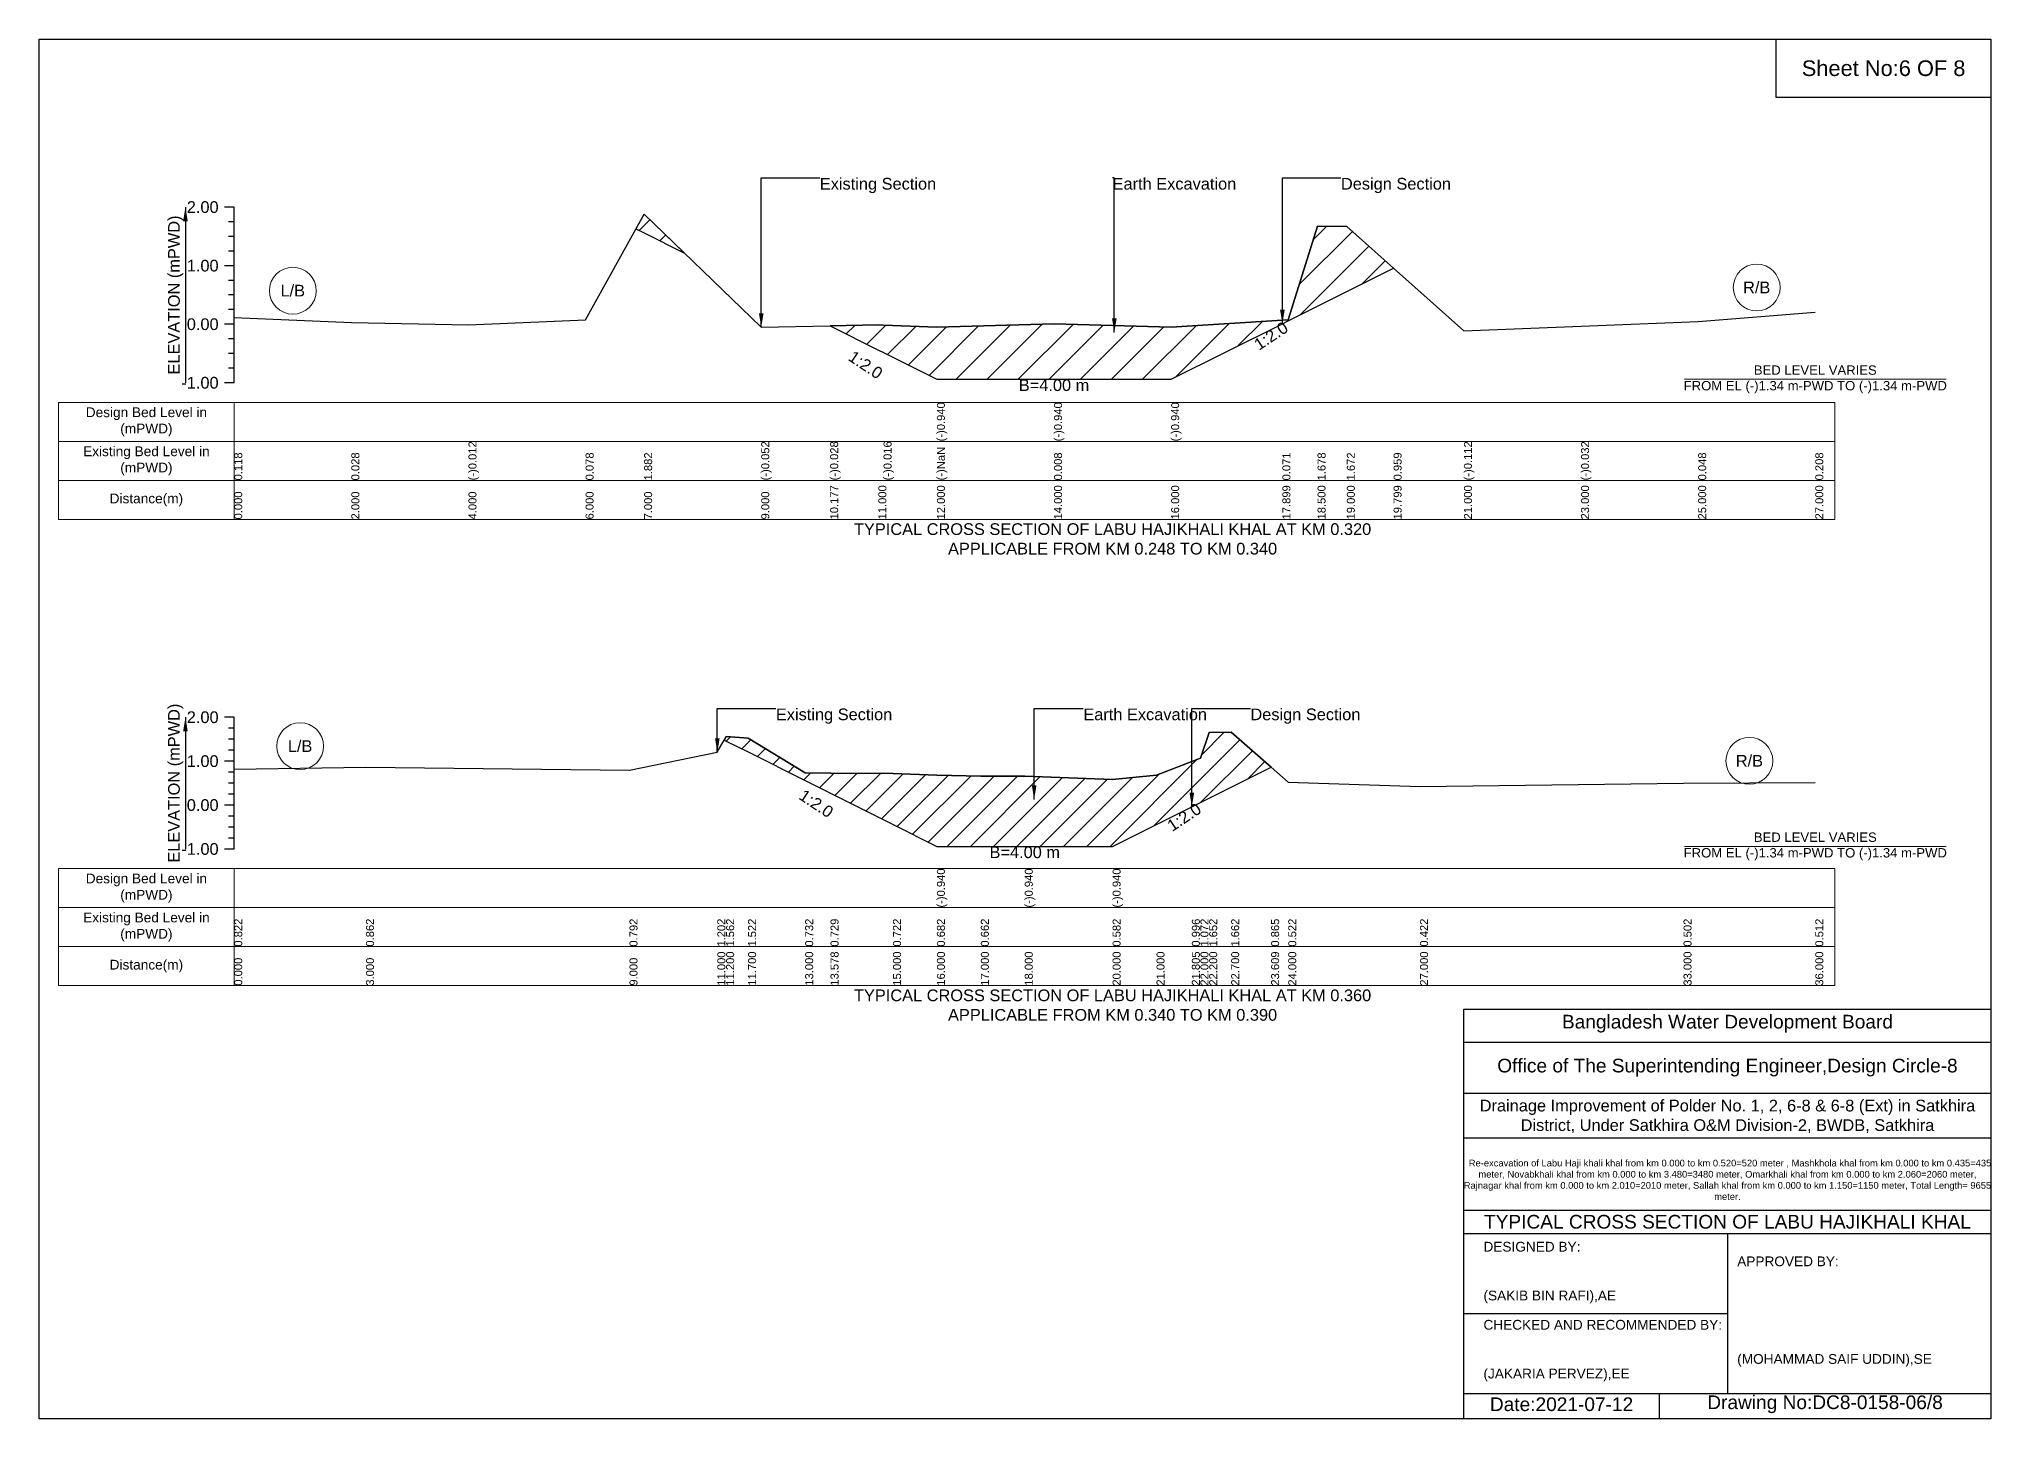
# Model space of a CAD drawing. Header units: inches. Extents: x 91000 to 648000, y -5656 to 141.
# Drawn here: x 150000 to 158000, y -5656 to 0 of the extents above; entities that cross this region are included whole.
import ezdxf

# ---------------------------------------------------------------- set-up
doc = ezdxf.new("R2010")
doc.units = ezdxf.units.IN
doc.header["$LTSCALE"] = 7
doc.header["$MEASUREMENT"] = 0
for name, color, linetype, lineweight in [('Cross section Data Border', 7, 'Continuous', 9), ('Cross Section Labels', 7, 'Continuous', 9), ('Existing_Bed_Level for Xsection', 7, 'Continuous', 25)]:
    doc.layers.add(name, color=color, linetype=linetype, lineweight=lineweight)
doc.styles.get("Standard").update_dxf_attribs({"font": 'arial.ttf'})
doc.dimstyles.get("Standard").update_dxf_attribs({"dimtxt": 0.18, "dimasz": 0.18, "dimexe": 0.18, "dimexo": 0.0625, "dimgap": 0.09, "dimtad": 0, "dimtih": 1, "dimtoh": 1, "dimdec": 4, "dimzin": 0, "dimdsep": 46, "dimtxsty": 'Standard', "dimcen": 0.09, "dimadec": 0, "dimazin": 0, "dimtfac": 1, "dimtdec": 4, "dimtofl": 0, "dimtmove": 0, "dimatfit": 3, "dimfxl": 1, "dimtolj": 1, "dimtzin": 0, "dimarcsym": 0})

msp = doc.modelspace()

# ---------------------------------------------------------------- hatches: boundary and pattern name
at = {"layer": 'Existing_Bed_Level for Xsection'}
h = msp.add_hatch(dxfattribs=at)
h.set_pattern_fill('ANSI31', color=256, scale=720, style=0)
h.paths.add_polyline_path([(152446.5, -777.9), (152480, -794.7), (152645.5, -877.5), (152480, -717.4)])
h = msp.add_hatch(dxfattribs=at)
h.set_pattern_fill('ANSI31', color=256, scale=720, style=0)
h.paths.add_polyline_path([(153242.5, -1176), (153440, -1274.7), (153461.2, -1285.3), (153680, -1394.7), (154160, -1394.7), (154640, -1394.7), (155095.9, -1166.8), (155120, -1154.7), (155240, -1094.7), (155360, -1034.7), (155551.7, -938.9), (155360, -767.8), (155240, -766.4), (155120, -1150.4), (155095.9, -1152), (154640, -1181.6), (154160, -1167.2), (153680, -1181.6), (153461.2, -1172.8), (153440, -1172)])
h = msp.add_hatch(dxfattribs=at)
h.set_pattern_fill('ANSI31', color=256, scale=540, style=0)
h.paths.add_polyline_path([(152808, -2873.2), (152816, -2877.2), (152906, -2922.2), (153140, -3039.2), (153244, -3091.2), (153500, -3219.2), (153680, -3309.2), (153860, -3309.2), (154040, -3309.2), (154400, -3309.2), (154580, -3219.2), (154724.8, -3146.7), (154760, -3129.2), (154796, -3111.2), (154886, -3066.2), (155049.7, -2984.3), (154886, -2840.8), (154796, -2842.6), (154760, -2947), (154724.8, -2960.7), (154580, -3017.2), (154400, -3035.2), (154040, -3020.8), (153860, -3020.8), (153680, -3017.2), (153500, -3010), (153244, -3008.7), (153140, -3008.2), (152906, -2866), (152816, -2858.8)])

# ---------------------------------------------------------------- linework, layer by layer
for points in [[(150000, 0), (158000, 0), (158000, -5656), (150000, -5656)], [(157120, 0), (158000, 0), (158000, -240), (157120, -240)]]:
    msp.add_lwpolyline(points, close=True)
for points in [[(155840, -5656), (155840, -3976), (158000, -3976)], [(155840, -4112), (158000, -4112)], [(155840, -4320), (158000, -4320)], [(155840, -4504), (158000, -4504)], [(155840, -4800), (158000, -4800)], [(155840, -4896), (158000, -4896)], [(156920, -4896), (156920, -5552)], [(155840, -5224), (156920, -5224)], [(155840, -5552), (158000, -5552)], [(156640, -5552), (156640, -5656)]]:
    msp.add_lwpolyline(points)
at = {"layer": 'Cross section Data Border'}
for points in [[(150080, -1489.1), (157360, -1489.1), (157360, -1969.1), (150080, -1969.1)], [(150080, -3400), (157360, -3400), (157360, -3880), (150080, -3880)]]:
    msp.add_lwpolyline(points, close=True, dxfattribs=at)
for points in [[(150800, -1489.1), (150800, -1969.1)], [(150080, -1649.1), (157360, -1649.1)], [(150080, -1809.1), (157360, -1809.1)], [(150800, -3400), (150800, -3880)], [(150080, -3560), (157360, -3560)], [(150080, -3720), (157360, -3720)]]:
    msp.add_lwpolyline(points, dxfattribs=at)
at = {"layer": 'Cross Section Labels'}
for points in [[(156744.2, -1394.7), (157815.8, -1394.7)], [(156744.2, -3309.2), (157815.8, -3309.2)]]:
    msp.add_lwpolyline(points, dxfattribs=at)
for centre in [(151040, -1031.6), (157040, -1018.4), (151070, -2898.4), (157010, -2958.7)]:
    msp.add_circle(centre, 96, dxfattribs=at)
at = {"layer": 'Existing_Bed_Level for Xsection'}
for points in [[(150800, -689.1), (150760, -689.1)], [(150800, -1409.1), (150800, -1169.1), (150800, -929.1), (150800, -689.1)], [(150800, -1140.8), (151280, -1162.4), (151760, -1172), (152240, -1150.4), (152480, -717.4), (152960, -1181.6), (153242.5, -1176), (153440, -1172), (153461.2, -1172.8), (153680, -1181.6), (153680, -1181.6), (154160, -1167.2), (154160, -1167.2), (154640, -1181.6), (154640, -1181.6), (155095.9, -1152), (155120, -1150.4), (155240, -766.4), (155360, -767.8), (155551.7, -938.9), (155840, -1196), (156320, -1176.8), (156800, -1157.6), (157280, -1119.2)], [(150800, -749.1), (150776, -749.1)], [(150800, -809.1), (150776, -809.1)], [(150800, -869.1), (150776, -869.1)], [(150800, -929.1), (150760, -929.1)], [(150800, -989.1), (150776, -989.1)], [(150800, -1049.1), (150776, -1049.1)], [(150800, -1109.1), (150776, -1109.1)], [(150800, -1169.1), (150760, -1169.1)], [(150800, -1229.1), (150776, -1229.1)], [(150800, -1289.1), (150776, -1289.1)], [(150800, -1349.1), (150776, -1349.1)], [(150800, -1409.1), (150760, -1409.1)], [(150800, -2780), (150760, -2780)], [(150800, -3320), (150800, -3140), (150800, -2960), (150800, -2780)], [(150800, -2825), (150776, -2825)], [(150800, -2870), (150776, -2870)], [(150800, -2992), (151340, -2984.8), (152420, -2997.4), (152780, -2923.6), (152808, -2873.2), (152816, -2858.8), (152906, -2866), (153140, -3008.2), (153244, -3008.7), (153500, -3010), (153680, -3017.2), (153680, -3017.2), (153860, -3020.8), (154040, -3020.8), (154040, -3020.8), (154400, -3035.2), (154400, -3035.2), (154580, -3017.2), (154724.8, -2960.7), (154760, -2947), (154796, -2842.6), (154886, -2840.8), (155049.7, -2984.3), (155120, -3046), (155660, -3064), (156740, -3049.6), (157280, -3047.8)], [(150800, -2960), (150760, -2960)], [(150800, -2915), (150776, -2915)], [(150800, -3005), (150776, -3005)], [(150800, -3050), (150776, -3050)], [(150800, -3095), (150776, -3095)], [(150800, -3140), (150760, -3140)], [(150800, -3185), (150776, -3185)], [(150800, -3230), (150776, -3230)], [(150800, -3275), (150776, -3275)], [(150800, -3320), (150760, -3320)]]:
    msp.add_lwpolyline(points, dxfattribs=at)
for points in [[(152446.5, -777.9), (152480, -794.7), (152645.5, -877.5), (152480, -717.4)], [(153242.5, -1176), (153242.5, -1176), (153440, -1274.7), (153461.2, -1285.3), (153680, -1394.7), (153680, -1394.7), (154160, -1394.7), (154160, -1394.7), (154640, -1394.7), (154640, -1394.7), (155095.9, -1166.8), (155120, -1154.7), (155240, -1094.7), (155360, -1034.7), (155551.7, -938.9), (155551.7, -938.9), (155551.7, -938.9), (155360, -767.8), (155240, -766.4), (155120, -1150.4), (155095.9, -1152), (154640, -1181.6), (154640, -1181.6), (154160, -1167.2), (154160, -1167.2), (153680, -1181.6), (153680, -1181.6), (153461.2, -1172.8), (153440, -1172), (153242.5, -1176)], [(152808, -2873.2), (152816, -2877.2), (152906, -2922.2), (153140, -3039.2), (153244, -3091.2), (153500, -3219.2), (153680, -3309.2), (153680, -3309.2), (153860, -3309.2), (154040, -3309.2), (154040, -3309.2), (154400, -3309.2), (154400, -3309.2), (154580, -3219.2), (154724.8, -3146.7), (154760, -3129.2), (154796, -3111.2), (154886, -3066.2), (155049.7, -2984.3), (154886, -2840.8), (154796, -2842.6), (154760, -2947), (154724.8, -2960.7), (154580, -3017.2), (154400, -3035.2), (154400, -3035.2), (154040, -3020.8), (154040, -3020.8), (153860, -3020.8), (153680, -3017.2), (153680, -3017.2), (153500, -3010), (153244, -3008.7), (153140, -3008.2), (152906, -2866), (152816, -2858.8)]]:
    msp.add_lwpolyline(points, close=True, dxfattribs=at)

# ---------------------------------------------------------------- texts
at = {"attachment_point": 5}
for s, insert, char_height in [('Sheet No:6 OF 8', (157560, -120), 64), ('Bangladesh Water Development Board', (156920, -4036), 56), ('Office of The Superintending Engineer,Design Circle-8', (156920, -4216), 56)]:
    msp.add_mtext(s, dxfattribs=dict(at, insert=insert, char_height=char_height))
for s, insert, char_height, width, attachment_point in [('Drainage Improvement of Polder No. 1, 2, 6-8 & 6-8 (Ext) in Satkhira District, Under Satkhira O&M Division-2, BWDB, Satkhira', (156920, -4416), 48, 2240, 5), ('  Re-excavation of Labu Haji khali khal from km 0.000 to km 0.520=520 meter , Mashkhola khal from km 0.000 to km 0.435=435 meter, Novabkhali khal from km 0.000 to km 3.480=3480 meter, Omarkhali khal from km 0.000 to km 2.060=2060 meter, Rajnagar khal from km 0.000 to km 2.010=2010 meter, Sallah khal from km 0.000 to km 1.150=1150 meter, Total Length= 9655 meter. ', (156920, -4676), 27.4148, 2160, 5), ('TYPICAL CROSS SECTION OF LABU HAJIKHALI KHAL', (156920, -4848), 56, 2240, 5), ('DESIGNED BY:^J^J^J(SAKIB BIN RAFI),AE', (155920, -5056), 40, 1120, 4), ('APPROVED BY:^J^J^J^J^J^J(MOHAMMAD SAIF UDDIN),SE', (156960, -5216), 40, 1120, 4), ('CHECKED AND RECOMMENDED BY:^J^J^J(JAKARIA PERVEZ),EE', (155920, -5376), 40, 1120, 4), ('Date:2021-07-12', (156240, -5596), 56, 1120, 5), ('Drawing No:DC8-0158-06/8', (157320, -5596), 56, 1760, 5)]:
    msp.add_mtext(s, dxfattribs=dict(insert=insert, char_height=char_height, width=width, attachment_point=attachment_point))
at = {"layer": 'Cross section Data Border', "char_height": 40, "width": 640, "attachment_point": 5}
for s, insert in [('Design Bed Level in (mPWD)', (150440, -1569.1)), ('Existing Bed Level in (mPWD)', (150440, -1729.1)), ('Distance(m)', (150440, -1889.1)), ('Design Bed Level in (mPWD)', (150440, -3480)), ('Existing Bed Level in (mPWD)', (150440, -3640)), ('Distance(m)', (150440, -3800))]:
    msp.add_mtext(s, dxfattribs=dict(at, insert=insert))
at = {"layer": 'Cross Section Labels'}
for s, insert, char_height, attachment_point in [('Existing Section', (153200, -569.1), 48, 1), ('Earth Excavation', (154400, -569.1), 48, 1), ('Design Section', (155335.9, -569.1), 48, 1), ('L/B', (151040, -1031.6), 48, 5), ('R/B', (157040, -1018.4), 48, 5), ('BED LEVEL VARIES ^JFROM EL (-)1.34 m-PWD TO (-)1.34 m-PWD', (157280, -1394.7), 38.4, 5), ('B=4.00 m', (154160, -1394.7), 48, 2), ('TYPICAL CROSS SECTION OF LABU HAJIKHALI KHAL AT KM 0.320^JAPPLICABLE FROM KM 0.248 TO KM 0.340', (154400, -2049.1), 48, 5), ('Existing Section', (153020, -2744), 48, 1), ('Earth Excavation', (154280, -2744), 48, 1), ('Design Section', (154964.8, -2744), 48, 1), ('L/B', (151070, -2898.4), 48, 5), ('R/B', (157010, -2958.7), 48, 5), ('BED LEVEL VARIES ^JFROM EL (-)1.34 m-PWD TO (-)1.34 m-PWD', (157280, -3309.2), 38.4, 5), ('B=4.00 m', (154040, -3309.2), 48, 2), ('TYPICAL CROSS SECTION OF LABU HAJIKHALI KHAL AT KM 0.360^JAPPLICABLE FROM KM 0.340 TO KM 0.390', (154400, -3960), 48, 5)]:
    msp.add_mtext(s, dxfattribs=dict(at, insert=insert, char_height=char_height, attachment_point=attachment_point))
at = {"layer": 'Cross Section Labels', "char_height": 48, "attachment_point": 2}
for insert, rotation in [((155035.9, -1196.8), 33.69007), ((153401.2, -1315.3), 326.30993), ((153199, -3113.7), 326.30993), ((154679.8, -3169.2), 33.69007)]:
    msp.add_mtext('1:2.0', dxfattribs=dict(at, insert=insert, rotation=rotation))
at = {"layer": 'Existing_Bed_Level for Xsection', "char_height": 48, "attachment_point": 6}
for s, insert in [('2.00', (150736, -689.1)), ('1.00', (150736, -929.1)), ('0.00', (150736, -1169.1)), ('-1.00', (150736, -1409.1)), ('2.00', (150736, -2780)), ('1.00', (150736, -2960)), ('0.00', (150736, -3140)), ('-1.00', (150736, -3320))]:
    msp.add_mtext(s, dxfattribs=dict(at, insert=insert))
at = {"layer": 'Existing_Bed_Level for Xsection', "rotation": 90}
for s, insert, char_height, attachment_point in [('ELEVATION (mPWD)', (150560, -1049.1), 48, 5), ('(-)0.940', (153680, -1649.1), 32.8, 1), ('(-)0.940', (154160, -1649.1), 32.8, 1), ('(-)0.940', (154640, -1649.1), 32.8, 1), ('(-)0.012', (151760, -1809.1), 32.8, 1), ('(-)0.052', (152960, -1809.1), 32.8, 1), ('(-)0.028', (153242.5, -1809.1), 32.8, 1), ('(-)0.016', (153461.2, -1809.1), 32.8, 1), ('(-)NaN', (153680, -1809.1), 32.8, 1), ('(-)0.112', (155840, -1809.1), 32.8, 1), ('(-)0.032', (156320, -1809.1), 32.8, 1), ('0.118', (150800, -1809.1), 32.8, 1), ('0.028', (151280, -1809.1), 32.8, 1), ('0.078', (152240, -1809.1), 32.8, 1), ('1.882', (152480, -1809.1), 32.8, 1), ('0.008', (154160, -1809.1), 32.8, 1), ('0.071', (155095.9, -1809.1), 32.8, 1), ('1.678', (155240, -1809.1), 32.8, 1), ('1.672', (155360, -1809.1), 32.8, 1), ('0.959', (155551.7, -1809.1), 32.8, 1), ('0.048', (156800, -1809.1), 32.8, 1), ('0.208', (157280, -1809.1), 32.8, 1), ('10.177', (153242.5, -1969.1), 32.8, 1), ('11.000', (153440, -1969.1), 32.8, 1), ('12.000', (153680, -1969.1), 32.8, 1), ('14.000', (154160, -1969.1), 32.8, 1), ('16.000', (154640, -1969.1), 32.8, 1), ('17.899', (155095.9, -1969.1), 32.8, 1), ('18.500', (155240, -1969.1), 32.8, 1), ('19.000', (155360, -1969.1), 32.8, 1), ('19.799', (155551.7, -1969.1), 32.8, 1), ('21.000', (155840, -1969.1), 32.8, 1), ('23.000', (156320, -1969.1), 32.8, 1), ('25.000', (156800, -1969.1), 32.8, 1), ('27.000', (157280, -1969.1), 32.8, 1), ('0.000', (150800, -1969.1), 32.8, 1), ('2.000', (151280, -1969.1), 32.8, 1), ('4.000', (151760, -1969.1), 32.8, 1), ('6.000', (152240, -1969.1), 32.8, 1), ('7.000', (152480, -1969.1), 32.8, 1), ('9.000', (152960, -1969.1), 32.8, 1), ('ELEVATION (mPWD)', (150560, -3050), 48, 5), ('(-)0.940', (153680, -3560), 32.8, 1), ('(-)0.940', (154040, -3560), 32.8, 1), ('(-)0.940', (154400, -3560), 32.8, 1), ('0.822', (150800, -3720), 32.8, 1), ('0.862', (151340, -3720), 32.8, 1), ('0.792', (152420, -3720), 32.8, 1), ('1.202', (152780, -3720), 32.8, 1), ('1.562', (152816, -3720), 32.8, 1), ('1.522', (152906, -3720), 32.8, 1), ('0.732', (153140, -3720), 32.8, 1), ('0.729', (153244, -3720), 32.8, 1), ('0.722', (153500, -3720), 32.8, 1), ('0.682', (153680, -3720), 32.8, 1), ('0.662', (153860, -3720), 32.8, 1), ('0.582', (154400, -3720), 32.8, 1), ('0.996', (154724.8, -3720), 32.8, 1), ('1.072', (154760, -3720), 32.8, 1), ('1.652', (154796, -3720), 32.8, 1), ('1.662', (154886, -3720), 32.8, 1), ('0.865', (155049.7, -3720), 32.8, 1), ('0.522', (155120, -3720), 32.8, 1), ('0.422', (155660, -3720), 32.8, 1), ('0.502', (156740, -3720), 32.8, 1), ('0.512', (157280, -3720), 32.8, 1), ('11.000', (152780, -3880), 32.8, 1), ('11.200', (152816, -3880), 32.8, 1), ('11.700', (152906, -3880), 32.8, 1), ('13.000', (153140, -3880), 32.8, 1), ('13.578', (153244, -3880), 32.8, 1), ('15.000', (153500, -3880), 32.8, 1), ('16.000', (153680, -3880), 32.8, 1), ('17.000', (153860, -3880), 32.8, 1), ('18.000', (154040, -3880), 32.8, 1), ('20.000', (154400, -3880), 32.8, 1), ('21.000', (154580, -3880), 32.8, 1), ('21.805', (154724.8, -3880), 32.8, 1), ('22.000', (154760, -3880), 32.8, 1), ('22.200', (154796, -3880), 32.8, 1), ('22.700', (154886, -3880), 32.8, 1), ('23.609', (155049.7, -3880), 32.8, 1), ('24.000', (155120, -3880), 32.8, 1), ('27.000', (155660, -3880), 32.8, 1), ('33.000', (156740, -3880), 32.8, 1), ('36.000', (157280, -3880), 32.8, 1), ('0.000', (150800, -3880), 32.8, 1), ('3.000', (151340, -3880), 32.8, 1), ('9.000', (152420, -3880), 32.8, 1)]:
    msp.add_mtext(s, dxfattribs=dict(at, insert=insert, char_height=char_height, attachment_point=attachment_point))

# ---------------------------------------------------------------- leaders
at = {"layer": 'Cross Section Labels', "annotation_type": 0, "has_hookline": 1, "hookline_direction": 0}
for points, text_width in [([(152960, -1181.6), (152960, -569.1), (153199.9, -569.1)], 467.2), ([(154407.1, -1202.7), (154407.1, -569.1), (154399.9, -569.1)], 497), ([(155095.9, -1166.8), (155095.9, -569.1), (155335.8, -569.1)], 441.2), ([(152780, -2923.6), (152780, -2744), (153019.9, -2744)], 467.2), ([(154078.5, -3117), (154078.5, -2744), (154279.9, -2744)], 497), ([(154724.8, -3146.7), (154724.8, -2744), (154964.7, -2744)], 441.2)]:
    msp.add_leader(points, dimstyle='Standard', override={"dimasz": 57.6}, dxfattribs=dict(at, text_width=text_width))
at = {"layer": 'Existing_Bed_Level for Xsection'}
for points in [[(150600, -689.1), (150600, -1409.1)], [(150600, -2780), (150600, -3320)]]:
    msp.add_leader(points, dimstyle='Standard', override={"dimasz": 57.6}, dxfattribs=at)

doc.saveas('drawing.dxf')
